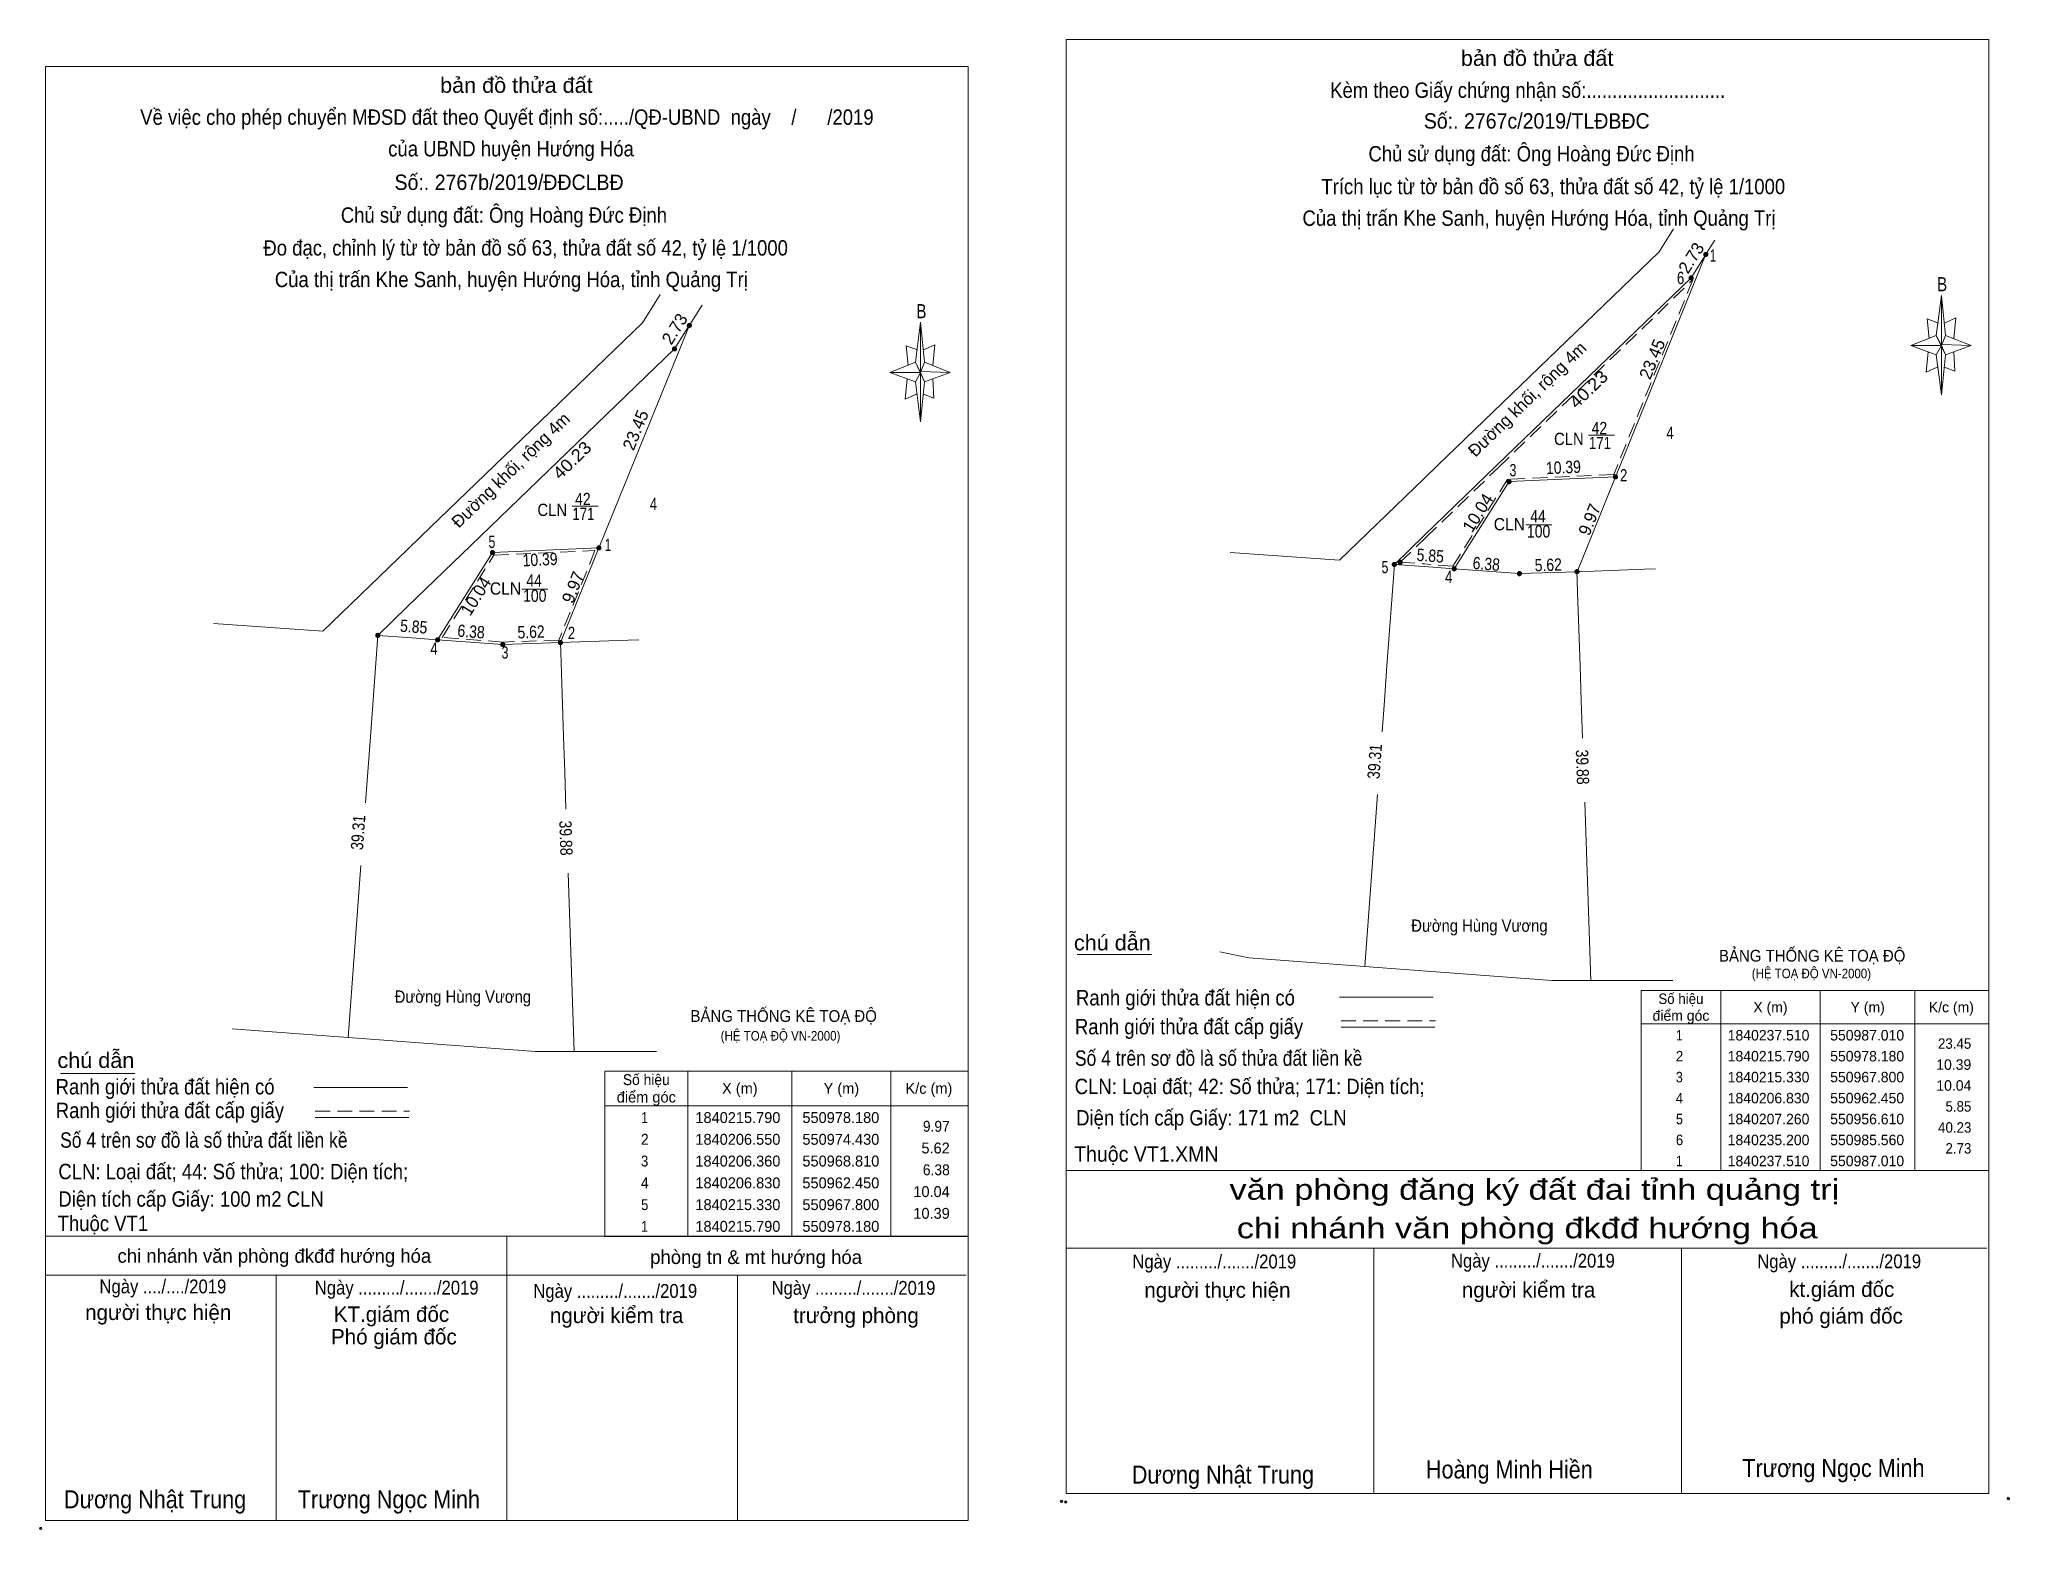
# Model space of a CAD drawing. Header units: metres. Extents: x 550485 to 550990, y 1840059 to 1840244.
# Drawn here: x 550484.7 to 550676.8, y 1840058.7 to 1840204.1 of the extents above.
import ezdxf
from ezdxf.enums import TextEntityAlignment as Align

# ---------------------------------------------------------------- set-up
doc = ezdxf.new("R2010")
doc.units = ezdxf.units.M
doc.header["$LTSCALE"] = 0.48
doc.header["$PDMODE"] = 32
doc.header["$PDSIZE"] = 0.24
doc.linetypes.add('MEDIUM_DASHED', pattern=[4.5, 3, -1.5])
for name, color, linetype, lineweight in [('1', 7, 'MEDIUM_DASHED', 13), ('10', 7, 'Continuous', 13), ('13', 7, 'Continuous', 13), ('17', 7, 'Continuous', 13), ('3', 7, 'Continuous', 13), ('5', 7, 'Continuous', 13), ('52', 7, 'Continuous', 13), ('6', 7, 'Continuous', 13), ('63', 7, 'MEDIUM_DASHED', 13), ('7', 7, 'Continuous', 13)]:
    doc.layers.add(name, color=color, linetype=linetype, lineweight=lineweight)
doc.layers.add('2', color=7, linetype='Continuous')

msp = doc.modelspace()

# ---------------------------------------------------------------- hatches: boundary and pattern name
at = {"layer": '63'}
for points in [[(550647.42, 1840183.09, 1), (550647.02, 1840183.09, 1)], [(550645.98, 1840180.8, 1), (550645.58, 1840180.8, 1)], [(550548.25, 1840176.17, 1), (550547.85, 1840176.17, 1)], [(550546.81, 1840173.88, 1), (550546.41, 1840173.88, 1)], [(550638.6, 1840161.39, 1), (550638.2, 1840161.39, 1)], [(550628.22, 1840160.93, 1), (550627.82, 1840160.93, 1)], [(550529.05, 1840154.01, 1), (550528.65, 1840154.01, 1)], [(550539.43, 1840154.47, 1), (550539.03, 1840154.47, 1)], [(550617.03, 1840152.86, 1), (550616.63, 1840152.86, 1)], [(550617.6, 1840153.07, 1), (550617.2, 1840153.07, 1)], [(550622.87, 1840152.43, 1), (550622.47, 1840152.43, 1)], [(550629.23, 1840151.96, 1), (550628.83, 1840151.96, 1)], [(550634.85, 1840152.15, 1), (550634.45, 1840152.15, 1)], [(550517.86, 1840145.94, 1), (550517.46, 1840145.94, 1)], [(550523.7, 1840145.51, 1), (550523.3, 1840145.51, 1)], [(550530.06, 1840145.04, 1), (550529.66, 1840145.04, 1)], [(550535.68, 1840145.23, 1), (550535.28, 1840145.23, 1)]]:
    msp.add_hatch(color=256, dxfattribs=at).paths.add_polyline_path(points)

# ---------------------------------------------------------------- linework, layer by layer
at = {"layer": '1'}
msp.add_line((550619.91, 1840155.49), (550626.98, 1840162.31), dxfattribs=at)
for points in [[(550626.98, 1840162.31), (550645.94, 1840180.61), (550638.62, 1840162.58)], [(550638.62, 1840162.58), (550638.23, 1840161.63), (550627.88, 1840161.17), (550622.54, 1840152.69), (550619.76, 1840152.9)]]:
    msp.add_lwpolyline(points, dxfattribs=at)
at = {"layer": '1', "linetype": 'Continuous'}
for points in [[(550619.74, 1840152.65), (550616.83, 1840152.86), (550619.74, 1840155.67)], [(550520.57, 1840145.73), (550517.66, 1840145.94), (550520.57, 1840148.75)]]:
    msp.add_lwpolyline(points, dxfattribs=at)
at = {"layer": '1'}
msp.add_lwpolyline([(550538.85, 1840154.2), (550535.31, 1840145.47), (550529.87, 1840145.29), (550523.93, 1840145.73), (550528.99, 1840153.77)], close=True, dxfattribs=at)
at = {"layer": '10'}
for p, q in [((550647.23, 1840183.11), (550648.09, 1840184.47)), ((550645.78, 1840180.8), (550647.22, 1840183.09)), ((550626.81, 1840162.49), (550645.78, 1840180.8)), ((550548.06, 1840176.19), (550549.29, 1840178.14)), ((550546.61, 1840173.88), (550548.05, 1840176.17)), ((550527.64, 1840155.57), (550546.61, 1840173.88)), ((550619.74, 1840155.67), (550626.81, 1840162.49)), ((550638.4, 1840161.39), (550634.65, 1840152.15)), ((550520.57, 1840148.75), (550527.64, 1840155.57)), ((550539.23, 1840154.47), (550535.48, 1840145.23)), ((550600.82, 1840154.02), (550611.48, 1840153.26)), ((550619.74, 1840152.65), (550622.67, 1840152.43)), ((550622.67, 1840152.43), (550629.03, 1840151.96)), ((550629.03, 1840151.96), (550634.65, 1840152.15)), ((550634.65, 1840152.15), (550641.24, 1840152.38)), ((550641.24, 1840152.38), (550642.31, 1840152.42)), ((550501.65, 1840147.1), (550512.31, 1840146.34)), ((550520.57, 1840145.73), (550523.5, 1840145.51)), ((550523.5, 1840145.51), (550529.86, 1840145.04)), ((550529.86, 1840145.04), (550535.48, 1840145.23)), ((550535.48, 1840145.23), (550542.07, 1840145.46)), ((550542.07, 1840145.46), (550543.14, 1840145.5))]:
    msp.add_line(p, q, dxfattribs=at)
at = {"layer": '10', "linetype": 'MEDIUM_DASHED'}
for q in [(550619.91, 1840155.49), (550619.76, 1840152.9)]:
    msp.add_line((550617.4, 1840153.07), q, dxfattribs=at)
at = {"layer": '10'}
for points in [[(550621.04, 1840162.49), (550642.65, 1840183.34), (550644.07, 1840185.59)], [(550647.23, 1840183.11), (550638.85, 1840162.49), (550638.4, 1840161.39)], [(550521.87, 1840155.57), (550543.48, 1840176.42), (550545.22, 1840179.19)], [(550548.06, 1840176.19), (550539.68, 1840155.57), (550539.23, 1840154.47)], [(550611.48, 1840153.26), (550619.74, 1840161.23), (550621.04, 1840162.49)], [(550512.31, 1840146.34), (550520.57, 1840154.31), (550521.87, 1840155.57)]]:
    msp.add_lwpolyline(points, dxfattribs=at)
at = {"layer": '13'}
for p, q in [((550635.78, 1840165.46), (550638.32, 1840165.46)), ((550536.61, 1840158.54), (550539.15, 1840158.54))]:
    msp.add_line(p, q, dxfattribs=at)
at = {"layer": '17'}
msp.add_line((550486.71, 1840103.2), (550493.95, 1840103.2), dxfattribs=at)
at = {"layer": '3'}
for p, q in [((550602.63, 1840114.5), (550599.79, 1840115.06)), ((550632.2, 1840112.29), (550602.63, 1840114.5)), ((550644.01, 1840112.28), (550632.2, 1840112.29)), ((550533.03, 1840105.37), (550503.46, 1840107.58)), ((550544.84, 1840105.36), (550533.03, 1840105.37))]:
    msp.add_line(p, q, dxfattribs=at)
at = {"layer": '5'}
for p, q in [((550669.7, 1840175.2), (550670.2, 1840179.1)), ((550570.11, 1840172.57), (550570.61, 1840176.47)), ((550670.6, 1840175.2), (550673.1, 1840174.2)), ((550669.7, 1840173.3), (550667.2, 1840174.2)), ((550670.6, 1840173.3), (550670.2, 1840169.4)), ((550671.4, 1840173.6), (550671.5, 1840171.7)), ((550570.11, 1840170.67), (550567.61, 1840171.57)), ((550571.01, 1840172.57), (550573.51, 1840171.57)), ((550571.81, 1840170.97), (550571.91, 1840169.07)), ((550671.5, 1840171.7), (550670.5, 1840172.1)), ((550571.01, 1840170.67), (550570.61, 1840166.77)), ((550571.91, 1840169.07), (550570.91, 1840169.47)), ((550585.89, 1840114.81), (550593.13, 1840114.81)), ((550611.49, 1840110.66), (550620.63, 1840110.66)), ((550611.63, 1840107.73), (550620.77, 1840107.73)), ((550584.83, 1840093.76), (550674.83, 1840093.76)), ((550584.83, 1840086.16), (550674.63, 1840086.16)), ((550584.83, 1840086.16), (550674.63, 1840086.16)), ((550584.83, 1840086.16), (550674.63, 1840086.16)), ((550614.83, 1840062.26), (550614.83, 1840086.16)), ((550644.83, 1840062.26), (550644.83, 1840086.16))]:
    msp.add_line(p, q, dxfattribs=at)
at = {"layer": '5', "linetype": 'MEDIUM_DASHED'}
msp.add_line((550611.63, 1840108.35), (550620.83, 1840108.35), dxfattribs=at)
at = {"layer": '5'}
for points in [[(550584.83, 1840204.06), (550674.83, 1840204.06), (550674.83, 1840062.26), (550584.83, 1840062.26)], [(550485.25, 1840201.43), (550575.25, 1840201.43), (550575.25, 1840059.63), (550485.25, 1840059.63)], [(550670.2, 1840179.1), (550670.6, 1840175.2), (550670.2, 1840174.2)], [(550570.61, 1840176.47), (550571.01, 1840172.57), (550570.61, 1840171.57)], [(550670.2, 1840174.2), (550667.2, 1840174.2), (550669.7, 1840175.2), (550670.6, 1840173.3), (550673.1, 1840174.2), (550670.2, 1840174.3)], [(550670.2, 1840174.2), (550670.2, 1840169.4), (550669.7, 1840173.3)], [(550570.61, 1840171.57), (550567.61, 1840171.57), (550570.11, 1840172.57), (550571.01, 1840170.67), (550573.51, 1840171.57), (550570.61, 1840171.67)], [(550570.61, 1840171.57), (550570.61, 1840166.77), (550570.11, 1840170.67)]]:
    msp.add_lwpolyline(points, close=True, dxfattribs=at)
for points in [[(550669.9, 1840176.4), (550668.8, 1840176.8), (550669, 1840174.9)], [(550670.5, 1840176.4), (550671.6, 1840176.9), (550671.4, 1840174.9)], [(550670.2, 1840174.2), (550669.7, 1840175.2), (550667.2, 1840174.2)], [(550570.31, 1840173.77), (550569.21, 1840174.17), (550569.41, 1840172.27)], [(550570.91, 1840173.77), (550572.01, 1840174.27), (550571.81, 1840172.27)], [(550668.9, 1840173.6), (550668.7, 1840171.6), (550669.8, 1840172.1)], [(550670.2, 1840174.2), (550670.6, 1840173.3), (550673.1, 1840174.2)], [(550570.61, 1840171.57), (550570.11, 1840172.57), (550567.61, 1840171.57)], [(550569.31, 1840170.97), (550569.11, 1840168.97), (550570.21, 1840169.47)], [(550570.61, 1840171.57), (550571.01, 1840170.67), (550573.51, 1840171.57)], [(550674.83, 1840062.26), (550584.83, 1840062.26), (550584.83, 1840086.16)]]:
    msp.add_lwpolyline(points, dxfattribs=at)
for p in [(550584.36, 1840061.49), (550584.76, 1840061.42), (550676.73, 1840061.76)]:
    msp.add_point(p, dxfattribs=at)
at = {"layer": '52'}
for p, q in [((550635.07, 1840139.55), (550634.95, 1840142.97)), ((550615.64, 1840136.53), (550615.86, 1840139.55)), ((550635.19, 1840135.92), (550635.07, 1840139.55)), ((550535.9, 1840132.63), (550535.78, 1840136.05)), ((550516.47, 1840129.61), (550516.69, 1840132.63)), ((550536.02, 1840129), (550535.9, 1840132.63)), ((550613.95, 1840113.65), (550615.19, 1840130.42)), ((550635.99, 1840112.29), (550635.4, 1840129.68)), ((550514.78, 1840106.73), (550516.02, 1840123.5)), ((550536.82, 1840105.37), (550536.23, 1840122.76))]:
    msp.add_line(p, q, dxfattribs=at)
for points in [[(550622.67, 1840152.43), (550628.02, 1840160.93), (550638.4, 1840161.39)], [(550523.5, 1840145.51), (550528.85, 1840154.01), (550539.23, 1840154.47)], [(550615.86, 1840139.55), (550616.11, 1840142.97), (550616.85, 1840152.86)], [(550634.95, 1840142.97), (550634.74, 1840149.25), (550634.64, 1840152.15)], [(550516.69, 1840132.63), (550516.94, 1840136.05), (550517.68, 1840145.94)], [(550535.78, 1840136.05), (550535.57, 1840142.33), (550535.47, 1840145.23)]]:
    msp.add_lwpolyline(points, dxfattribs=at)
at = {"layer": '6'}
for p, q in [((550511.42, 1840101.84), (550520.56, 1840101.84)), ((550511.56, 1840098.91), (550520.7, 1840098.91))]:
    msp.add_line(p, q, dxfattribs=at)
at = {"layer": '6', "linetype": 'MEDIUM_DASHED'}
msp.add_line((550511.56, 1840099.53), (550520.76, 1840099.53), dxfattribs=at)
at = {"layer": '63', "linetype": 'Continuous'}
for p, q in [((550629.65, 1840156.73), (550632.19, 1840156.73)), ((550531.72, 1840150.46), (550534.26, 1840150.46)), ((550648.67, 1840111.31), (550648.67, 1840093.74)), ((550658.38, 1840111.31), (550658.38, 1840093.74)), ((550667.62, 1840111.31), (550667.62, 1840093.74)), ((550640.91, 1840108.04), (550674.83, 1840108.04)), ((550547.92, 1840103.45), (550547.92, 1840087.31)), ((550558.06, 1840103.45), (550558.06, 1840087.31)), ((550567.72, 1840103.45), (550567.72, 1840087.31)), ((550539.81, 1840100.06), (550575.25, 1840100.06))]:
    msp.add_line(p, q, dxfattribs=at)
for points in [[(550640.91, 1840111.31), (550674.83, 1840111.31), (550674.83, 1840093.74), (550640.91, 1840093.74)], [(550539.81, 1840103.45), (550575.25, 1840103.45), (550575.25, 1840087.31), (550539.81, 1840087.31)]]:
    msp.add_lwpolyline(points, close=True, dxfattribs=at)
at = {"layer": '63'}
for centre in [(550647.22, 1840183.09), (550645.78, 1840180.8), (550548.05, 1840176.17), (550546.61, 1840173.88), (550638.4, 1840161.39), (550628.02, 1840160.93), (550528.85, 1840154.01), (550539.23, 1840154.47), (550616.83, 1840152.86), (550617.4, 1840153.07), (550622.67, 1840152.43), (550629.03, 1840151.96), (550634.65, 1840152.15), (550517.66, 1840145.94), (550523.5, 1840145.51), (550529.86, 1840145.04), (550535.48, 1840145.23)]:
    msp.add_circle(centre, 0.2, dxfattribs=at)
at = {"layer": '7'}
for p, q in [((550485.25, 1840087.33), (550575.25, 1840087.33)), ((550485.25, 1840087.33), (550575.25, 1840087.33)), ((550485.25, 1840087.33), (550575.25, 1840087.33)), ((550530.25, 1840059.63), (550530.25, 1840087.33)), ((550485.25, 1840083.53), (550575.05, 1840083.53)), ((550507.75, 1840059.63), (550507.75, 1840083.53)), ((550552.75, 1840059.63), (550552.75, 1840083.53)), ((550575.25, 1840059.63), (550485.25, 1840059.63))]:
    msp.add_line(p, q, dxfattribs=at)
msp.add_point((550484.77, 1840058.85), dxfattribs=at)

# ---------------------------------------------------------------- texts
at = {"layer": '1'}
for s, height, width, p in [('171', 1.2, 0.8, (550636.89, 1840164.1)), ('171', 1.2, 0.8, (550537.72, 1840157.18)), ('CLN', 1.2, 0.95, (550628.05, 1840156.18)), ('44', 1.2, 0.85, (550630.84, 1840156.95)), ('100', 1.2, 0.85, (550630.905, 1840155.48)), ('44', 1.2, 0.85, (550532.91, 1840150.68)), ('CLN', 1.2, 0.95, (550530.12, 1840149.91)), ('100', 1.2, 0.85, (550532.975, 1840149.21)), ('BẢNG THỐNG KÊ TOẠ ĐỘ ', 1.15, 0.95, (550557.46, 1840108.24)), ('(HỆ TOẠ ĐỘ VN-2000)', 0.9335, 0.9, (550556.95, 1840106.42))]:
    msp.add_text(s, height=height, dxfattribs=dict(at, width=width)).set_placement(p, align=Align.CENTER)
at = {"layer": '10'}
for p in [(550630.2084, 1840168.5441), (550531.0384, 1840161.6241)]:
    msp.add_text('Đường khối, rộng 4m', height=1.2, rotation=43.98, dxfattribs=at).set_placement(p, align=Align.CENTER)
at = {"layer": '10', "width": 0.85}
for p in [(550615.5073, 1840133.6007), (550516.3373, 1840126.6807)]:
    msp.add_text('39.31', height=1.2, rotation=85.769, dxfattribs=at).set_placement(p, align=Align.CENTER)
at = {"layer": '13'}
for s, width, p in [('1', 0.7, (550647.915, 1840182.38)), ('6', 0.8, (550644.755, 1840180.2)), ('42', 0.85, (550636.835, 1840165.56)), ('4', 0.8, (550643.72, 1840165.08)), ('3', 0.75, (550628.4, 1840161.45)), ('2', 0.8, (550639.205, 1840160.95)), ('42', 0.85, (550537.665, 1840158.64)), ('4', 0.8, (550544.55, 1840158.16)), ('5', 0.75, (550528.795, 1840154.46)), ('1', 0.7, (550540.115, 1840154.16)), ('5', 0.75, (550615.915, 1840152)), ('4', 0.8, (550622.14, 1840151.05)), ('2', 0.8, (550536.555, 1840145.58)), ('4', 0.8, (550523.15, 1840144.05)), ('3', 0.75, (550530.07, 1840143.67))]:
    msp.add_text(s, height=1.2, dxfattribs=dict(at, width=width)).set_placement(p, align=Align.CENTER)
at = {"layer": '13', "width": 0.9}
for p in [(550635.7, 1840164.5), (550536.53, 1840157.58)]:
    msp.add_text('CLN ', height=1.2, dxfattribs=at).set_placement(p, align=Align.RIGHT)
at = {"layer": '2', "width": 1.1}
for p in [(550636.1983, 1840169.5108), (550537.0283, 1840162.5908)]:
    msp.add_text('40.23', height=1.2, rotation=43.983, dxfattribs=at).set_placement(p, align=Align.CENTER)
at = {"layer": '3', "width": 0.9}
for p in [(550625.13, 1840117.03), (550525.96, 1840110.11)]:
    msp.add_text('Đường Hùng Vương', height=1.2, dxfattribs=at).set_placement(p, align=Align.CENTER)
at = {"layer": '5'}
for s, height, width, p in [('bản đồ thửa đất', 1.5, 1.05, (550630.76, 1840201.48)), ('bản đồ thửa đất', 1.5, 1.05, (550531.18, 1840198.85)), ('Kèm theo Giấy chứng nhận số:...........................', 1.5, 0.9, (550629.84, 1840198.36)), ('Về việc cho phép chuyển MĐSD đất theo Quyết định số:...../QĐ-UBND  ngày    /      /2019', 1.5, 0.9, (550530.26, 1840195.73)), ('Số:. 2767c/2019/TLĐBĐC', 1.5, 0.95, (550630.72, 1840195.36)), ('của UBND huyện Hướng Hóa', 1.5, 0.9, (550530.66, 1840192.65)), ('Chủ sử dụng đất: Ông Hoàng Đức Định', 1.5, 0.9, (550630.215, 1840192.16)), ('Số:. 2767b/2019/ĐĐCLBĐ', 1.5, 0.95, (550530.47, 1840189.38)), ('Trích lục từ tờ bản đồ số 63, thửa đất số 42, tỷ lệ 1/1000 ', 1.5, 0.9, (550632.585, 1840188.96)), ('Chủ sử dụng đất: Ông Hoàng Đức Định', 1.5, 0.9, (550529.965, 1840186.18)), ('Của thị trấn Khe Sanh, huyện Hướng Hóa, tỉnh Quảng Trị', 1.5, 0.9, (550630.94, 1840185.88)), ('Đo đạc, chỉnh lý từ tờ bản đồ số 63, thửa đất số 42, tỷ lệ 1/1000 ', 1.5, 0.9, (550532.335, 1840182.98)), ('Của thị trấn Khe Sanh, huyện Hướng Hóa, tỉnh Quảng Trị', 1.5, 0.9, (550530.69, 1840179.9)), ('B', 1.378, 0.8, (550670.27, 1840179.5)), ('B', 1.378, 0.8, (550570.69, 1840176.87)), ('văn phòng đăng ký đất đai tỉnh quảng trị', 2, 1.25, (550630.485, 1840090.9)), ('chi nhánh văn phòng đkđđ hướng hóa', 2, 1.25, (550629.795, 1840087.14)), ('Ngày ........./......./2019', 1.35, 0.9, (550599.265, 1840084.2)), ('Ngày ........./......./2019', 1.35, 0.9, (550630.345, 1840084.28)), ('Ngày ........./......./2019', 1.35, 0.9, (550660.225, 1840084.22)), ('Hoàng Minh Hiền', 1.75, 0.9, (550628.05, 1840063.72)), ('Trương Ngọc Minh', 1.75, 0.9, (550659.665, 1840063.86)), ('Dương Nhật Trung', 1.75, 0.9, (550600.105, 1840063.22))]:
    msp.add_text(s, height=height, dxfattribs=dict(at, width=width)).set_placement(p, align=Align.CENTER)
for s, height, width, p in [('chú dẫn', 1.5, 1.05, (550585.57, 1840115.22)), ('BẢNG THỐNG KÊ TOẠ ĐỘ ', 1.15, 0.95, (550648.5, 1840114.12)), ('(HỆ TOẠ ĐỘ VN-2000)', 0.93, 0.9, (550651.7, 1840112.5)), ('Ranh giới thửa đất hiện có ', 1.5, 0.9, (550585.77, 1840109.85)), ('Ranh giới thửa đất cấp giấy', 1.5, 0.9, (550585.67, 1840107.03)), ('Số 4 trên sơ đồ là số thửa đất liền kề', 1.5, 0.85, (550585.67, 1840103.96)), ('CLN: Loại đất; 42: Số thửa; 171: Diện tích;', 1.5, 0.9, (550585.65, 1840101.2)), ('Diện tích cấp Giấy: 171 m2  CLN', 1.5, 0.9, (550585.79, 1840098.14)), ('Thuộc VT1.XMN', 1.5, 0.95, (550585.59, 1840094.61))]:
    msp.add_text(s, height=height, dxfattribs=dict(at, width=width)).set_placement(p)
for s, p in [('người thực hiện', (550599.57, 1840081.34)), ('người kiểm tra', (550629.925, 1840081.36)), ('kt.giám đốc', (550660.475, 1840081.42)), ('phó giám đốc', (550660.41, 1840078.82))]:
    msp.add_text(s, height=1.5, dxfattribs=at).set_placement(p, align=Align.CENTER)
at = {"layer": '52', "width": 0.85}
for p in [(550634.5891, 1840133.0753), (550535.4191, 1840126.1553)]:
    msp.add_text('39.88', height=1.2, rotation=271.941, dxfattribs=at).set_placement(p, align=Align.CENTER)
at = {"layer": '6'}
for s, width, p in [('chú dẫn', 1.05, (550486.41, 1840103.75)), ('Ranh giới thửa đất hiện có ', 0.9, (550486.23, 1840101.17)), ('Ranh giới thửa đất cấp giấy', 0.9, (550486.25, 1840098.86)), ('Số 4 trên sơ đồ là số thửa đất liền kề', 0.85, (550486.67, 1840095.97)), ('CLN: Loại đất; 44: Số thửa; 100: Diện tích;', 0.9, (550486.5, 1840092.9)), ('Diện tích cấp Giấy: 100 m2 CLN', 0.9, (550486.5, 1840090.22)), ('Thuộc VT1', 0.9, (550486.43, 1840087.84))]:
    msp.add_text(s, height=1.5, dxfattribs=dict(at, width=width)).set_placement(p)
at = {"layer": '63'}
for s, rotation, p in [('2.73', 57.883, (550646.3014, 1840182.436)), ('2.73', 57.883, (550547.1314, 1840175.516)), ('23.45', 67.876, (550642.5395, 1840172.659)), ('23.45', 67.876, (550543.3695, 1840165.739)), ('10.04', 57.813, (550625.48, 1840157.5754)), ('9.97', 67.911, (550636.4323, 1840157.0094)), ('9.97', 67.911, (550537.2623, 1840150.3994)), ('10.04', 57.813, (550527.74, 1840149.4454))]:
    msp.add_text(s, height=1.2, rotation=rotation, dxfattribs=at).set_placement(p, align=Align.CENTER)
at = {"layer": '63', "width": 0.85}
for s, rotation, p in [('10.39', 2.537, (550633.3484, 1840161.7279)), ('10.39', 2.537, (550533.5184, 1840152.7379)), ('5.85', 355.789, (550620.2959, 1840153.1194)), ('6.38', 355.774, (550625.7608, 1840152.3187)), ('5.62', 1.936, (550631.8647, 1840152.2161)), ('5.85', 355.789, (550521.1259, 1840146.1994)), ('6.38', 355.774, (550526.7208, 1840145.7187)), ('5.62', 1.936, (550532.6347, 1840145.6761))]:
    msp.add_text(s, height=1.2, rotation=rotation, dxfattribs=at).set_placement(p, align=Align.CENTER)
at = {"layer": '63'}
for s, height, p in [('điểm góc', 1.021, (550644.79, 1840108.35)), ('X (m)', 1.021, (550653.52, 1840109.17)), ('Y (m)', 1.021, (550663.005, 1840109.17)), ('K/c (m)', 1.021, (550671.17, 1840109.17)), ('1840237.510', 1.021, (550653.335, 1840106.43)), ('550987.010', 1.021, (550662.955, 1840106.43)), ('1840215.790', 1.021, (550653.335, 1840104.39)), ('550978.180', 1.021, (550662.955, 1840104.39)), ('X (m)', 1.062, (550552.98, 1840101.23)), ('Y (m)', 1.062, (550562.885, 1840101.23)), ('K/c (m)', 1.062, (550571.425, 1840101.23)), ('1840215.330', 1.021, (550653.335, 1840102.35)), ('550967.800', 1.021, (550662.955, 1840102.35)), ('điểm góc', 1.062, (550543.855, 1840100.38)), ('1840206.830', 1.021, (550653.335, 1840100.3)), ('550962.450', 1.021, (550662.955, 1840100.3)), ('1840215.790', 1.062, (550552.79, 1840098.38)), ('550978.180', 1.062, (550562.835, 1840098.38)), ('1840207.260', 1.021, (550653.335, 1840098.26)), ('550956.610', 1.021, (550662.955, 1840098.26)), ('1840206.550', 1.062, (550552.79, 1840096.26)), ('550974.430', 1.062, (550562.835, 1840096.26)), ('1840235.200', 1.021, (550653.335, 1840096.22)), ('550985.560', 1.021, (550662.955, 1840096.22)), ('1840206.360', 1.062, (550552.79, 1840094.14)), ('550968.810', 1.062, (550562.835, 1840094.14)), ('1840237.510', 1.021, (550653.335, 1840094.17)), ('550987.010', 1.021, (550662.955, 1840094.17)), ('1840206.830', 1.062, (550552.79, 1840092.01)), ('550962.450', 1.062, (550562.835, 1840092.01)), ('1840215.330', 1.062, (550552.79, 1840089.89)), ('550967.800', 1.062, (550562.835, 1840089.89)), ('1840215.790', 1.062, (550552.79, 1840087.77)), ('550978.180', 1.062, (550562.835, 1840087.77))]:
    msp.add_text(s, height=height, dxfattribs=at).set_placement(p, align=Align.CENTER)
for s, height, width, p in [('Số hiệu', 1.021, 0.95, (550644.785, 1840109.99)), (' 1', 1.021, 0.85, (550644.47, 1840106.43)), (' 2', 1.021, 0.95, (550644.47, 1840104.39)), ('Số hiệu', 1.062, 0.95, (550543.855, 1840102.08)), (' 3', 1.021, 0.9, (550644.46, 1840102.35)), (' 4', 1.021, 0.95, (550644.465, 1840100.3)), (' 1', 1.062, 0.85, (550543.52, 1840098.38)), (' 5', 1.021, 0.9, (550644.47, 1840098.26)), (' 2', 1.062, 0.95, (550543.52, 1840096.26)), (' 6', 1.021, 0.95, (550644.47, 1840096.22)), (' 3', 1.062, 0.9, (550543.515, 1840094.14)), (' 1', 1.021, 0.85, (550644.47, 1840094.17)), (' 4', 1.062, 0.95, (550543.515, 1840092.01)), (' 5', 1.062, 0.9, (550543.525, 1840089.89)), (' 1', 1.062, 0.85, (550543.52, 1840087.77))]:
    msp.add_text(s, height=height, dxfattribs=dict(at, width=width)).set_placement(p, align=Align.CENTER)
at = {"layer": '63', "width": 0.95}
for s, height, p in [('23.45', 1.021, (550673.11, 1840105.62)), ('5.85', 1.021, (550673.12, 1840099.49)), ('9.97', 1.062, (550573.46, 1840097.53)), ('40.23', 1.021, (550673.12, 1840097.44)), ('2.73', 1.021, (550673.12, 1840095.4)), ('6.38', 1.062, (550573.46, 1840093.29))]:
    msp.add_text(s, height=height, dxfattribs=at).set_placement(p, align=Align.RIGHT)
at = {"layer": '63'}
for s, height, p in [('10.39', 1.021, (550673.11, 1840103.57)), ('10.04', 1.021, (550673.12, 1840101.53)), ('5.62', 1.062, (550573.46, 1840095.41)), ('10.04', 1.062, (550573.46, 1840091.16)), ('10.39', 1.062, (550573.46, 1840089.04))]:
    msp.add_text(s, height=height, dxfattribs=at).set_placement(p, align=Align.RIGHT)
at = {"layer": '7'}
for s, height, p in [('chi nhánh văn phòng đkđđ hướng hóa', 1.35, (550507.57, 1840084.75)), ('phòng tn & mt hướng hóa', 1.35, (550554.565, 1840084.63)), ('người thực hiện', 1.5, (550496.24, 1840079.17)), ('KT.giám đốc', 1.5, (550518.995, 1840078.99)), ('người kiểm tra', 1.5, (550540.965, 1840078.87)), ('trưởng phòng', 1.5, (550564.315, 1840078.87)), ('Phó giám đốc', 1.5, (550519.23, 1840076.79))]:
    msp.add_text(s, height=height, dxfattribs=at).set_placement(p, align=Align.CENTER)
at = {"layer": '7', "width": 0.9}
for s, height, p in [('Ngày ..../..../2019', 1.35, (550496.695, 1840081.77)), ('Ngày ........./......./2019', 1.35, (550519.505, 1840081.65)), ('Ngày ........./......./2019', 1.35, (550540.825, 1840081.33)), ('Ngày ........./......./2019', 1.35, (550564.065, 1840081.63)), ('Dương Nhật Trung', 1.75, (550495.935, 1840060.81)), ('Trương Ngọc Minh', 1.75, (550518.745, 1840060.81))]:
    msp.add_text(s, height=height, dxfattribs=at).set_placement(p, align=Align.CENTER)

doc.saveas('drawing.dxf')
